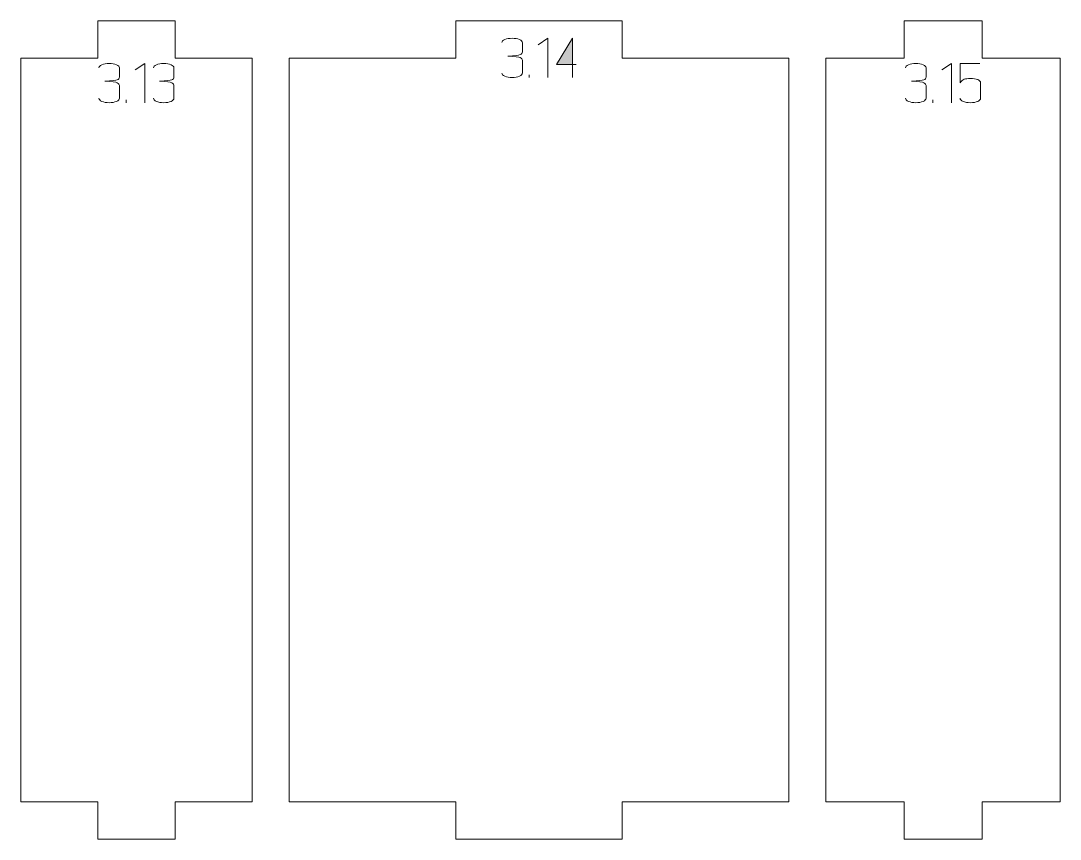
# Model space of a CAD drawing. Header units: centimetres. Extents: x -158 to 228, y -202 to 254.
# Drawn here: x -67.89 to -59.51, y -78.55 to -71.95 of the extents above; entities that cross this region are included whole.
import ezdxf

# ---------------------------------------------------------------- set-up
doc = ezdxf.new("R2010")
doc.units = ezdxf.units.CM
doc.header["$MEASUREMENT"] = 0
doc.layers.add('Capa 1', color=7, linetype='Continuous')

msp = doc.modelspace()

# ---------------------------------------------------------------- hatches: boundary and pattern name
at = {"layer": 'Capa 1', "true_color": 0x3e4095}
h = msp.add_hatch(color=175, dxfattribs=at)
edge = h.paths.add_edge_path()
edge.add_spline(control_points=[(-63.92842, -72.40756), (-63.95196, -72.40756), (-63.97161, -72.40412), (-63.98735, -72.39724), (-64.0031, -72.39036), (-64.01097, -72.38203), (-64.01097, -72.37225), (-64.01097, -72.38203), (-64.0031, -72.39036), (-63.98735, -72.39724), (-63.97161, -72.40412), (-63.95196, -72.40756), (-63.92842, -72.40756), (-63.90488, -72.40756), (-63.88523, -72.40412), (-63.86949, -72.39724), (-63.85374, -72.39036), (-63.84587, -72.38203), (-63.84587, -72.37225), (-63.84587, -72.37225), (-63.84587, -72.26906), (-63.84587, -72.26906), (-63.84587, -72.2608), (-63.85153, -72.25362), (-63.86284, -72.24751), (-63.87415, -72.24139), (-63.90732, -72.23726), (-63.96236, -72.23512), (-63.90763, -72.23176), (-63.87476, -72.22778), (-63.86376, -72.2232), (-63.85275, -72.21861), (-63.84679, -72.21112), (-63.84587, -72.20073), (-63.84587, -72.20073), (-63.84587, -72.12643), (-63.84587, -72.12643), (-63.84587, -72.11665), (-63.85374, -72.10832), (-63.86949, -72.10144), (-63.88523, -72.09456), (-63.90488, -72.09112), (-63.92842, -72.09112), (-63.95196, -72.09112), (-63.97161, -72.09456), (-63.98735, -72.10144), (-64.0031, -72.10832), (-64.01097, -72.11665), (-64.01097, -72.12643), (-64.01097, -72.11665), (-64.0031, -72.10832), (-63.98735, -72.10144), (-63.97161, -72.09456), (-63.95196, -72.09112), (-63.92842, -72.09112), (-63.90488, -72.09112), (-63.88523, -72.09456), (-63.86949, -72.10144), (-63.85374, -72.10832), (-63.84587, -72.11665), (-63.84587, -72.12643), (-63.84587, -72.12643), (-63.84587, -72.20073), (-63.84587, -72.20073), (-63.84679, -72.21112), (-63.85275, -72.21861), (-63.86376, -72.2232), (-63.87476, -72.22778), (-63.90763, -72.23176), (-63.96236, -72.23512), (-63.90732, -72.23726), (-63.87415, -72.24139), (-63.86284, -72.24751), (-63.85153, -72.25362), (-63.84587, -72.2608), (-63.84587, -72.26906), (-63.84587, -72.26906), (-63.84587, -72.37225), (-63.84587, -72.37225), (-63.84587, -72.38203), (-63.85374, -72.39036), (-63.86949, -72.39724), (-63.88523, -72.40412), (-63.90488, -72.40756), (-63.92842, -72.40756)], knot_values=[0, 0, 0, 0, 0.0357143, 0.0357143, 0.0357143, 0.0714286, 0.0714286, 0.0714286, 0.1071429, 0.1071429, 0.1071429, 0.1428571, 0.1428571, 0.1428571, 0.1785714, 0.1785714, 0.1785714, 0.2142857, 0.2142857, 0.2142857, 0.25, 0.25, 0.25, 0.2857143, 0.2857143, 0.2857143, 0.3214286, 0.3214286, 0.3214286, 0.3571429, 0.3571429, 0.3571429, 0.3928571, 0.3928571, 0.3928571, 0.4285714, 0.4285714, 0.4285714, 0.4642857, 0.4642857, 0.4642857, 0.5, 0.5, 0.5, 0.5357143, 0.5357143, 0.5357143, 0.5714286, 0.5714286, 0.5714286, 0.6071429, 0.6071429, 0.6071429, 0.6428571, 0.6428571, 0.6428571, 0.6785714, 0.6785714, 0.6785714, 0.7142857, 0.7142857, 0.7142857, 0.75, 0.75, 0.75, 0.7857143, 0.7857143, 0.7857143, 0.8214286, 0.8214286, 0.8214286, 0.8571429, 0.8571429, 0.8571429, 0.8928571, 0.8928571, 0.8928571, 0.9285714, 0.9285714, 0.9285714, 0.9642857, 0.9642857, 0.9642857, 1, 1, 1, 1], degree=3, periodic=1)
h = msp.add_hatch(color=175, dxfattribs=at)
edge = h.paths.add_edge_path()
edge.add_spline(control_points=[(-63.64133, -72.09066), (-63.64133, -72.09066), (-63.71746, -72.1434), (-63.71746, -72.1434), (-63.71746, -72.1434), (-63.64133, -72.09066), (-63.64133, -72.09066), (-63.64133, -72.09066), (-63.64133, -72.40756), (-63.64133, -72.40756), (-63.64133, -72.40756), (-63.64133, -72.09066), (-63.64133, -72.09066)], knot_values=[0, 0, 0, 0, 0.25, 0.25, 0.25, 0.5, 0.5, 0.5, 0.75, 0.75, 0.75, 1, 1, 1, 1], degree=3, periodic=1)
h = msp.add_hatch(color=175, dxfattribs=at)
edge = h.paths.add_edge_path()
edge.add_spline(control_points=[(-63.44091, -72.303), (-63.44091, -72.303), (-63.44091, -72.09066), (-63.44091, -72.09066), (-63.44091, -72.09066), (-63.5707, -72.303), (-63.5707, -72.303), (-63.5707, -72.303), (-63.44091, -72.303), (-63.44091, -72.303)], knot_values=[0, 0, 0, 0, 0.3333333, 0.3333333, 0.3333333, 0.6666667, 0.6666667, 0.6666667, 1, 1, 1, 1], degree=3, periodic=1)
h = msp.add_hatch(color=175, dxfattribs=at)
edge = h.paths.add_edge_path()
edge.add_spline(control_points=[(-63.44091, -72.303), (-63.44091, -72.303), (-63.44091, -72.40756), (-63.44091, -72.40756), (-63.44091, -72.40756), (-63.44091, -72.303), (-63.44091, -72.303), (-63.44091, -72.303), (-63.5707, -72.303), (-63.5707, -72.303), (-63.5707, -72.303), (-63.44091, -72.09066), (-63.44091, -72.09066), (-63.44091, -72.09066), (-63.44091, -72.303), (-63.44091, -72.303), (-63.44091, -72.303), (-63.4111, -72.303), (-63.4111, -72.303), (-63.4111, -72.303), (-63.44091, -72.303), (-63.44091, -72.303)], knot_values=[0, 0, 0, 0, 0.1428571, 0.1428571, 0.1428571, 0.2857143, 0.2857143, 0.2857143, 0.4285714, 0.4285714, 0.4285714, 0.5714286, 0.5714286, 0.5714286, 0.7142857, 0.7142857, 0.7142857, 0.8571429, 0.8571429, 0.8571429, 1, 1, 1, 1], degree=3, periodic=1)
h = msp.add_hatch(color=175, dxfattribs=at)
edge = h.paths.add_edge_path()
edge.add_spline(control_points=[(-67.17992, -72.61076), (-67.20346, -72.61076), (-67.22311, -72.60732), (-67.23885, -72.60044), (-67.2546, -72.59356), (-67.26247, -72.58523), (-67.26247, -72.57545), (-67.26247, -72.58523), (-67.2546, -72.59356), (-67.23885, -72.60044), (-67.22311, -72.60732), (-67.20346, -72.61076), (-67.17992, -72.61076), (-67.15638, -72.61076), (-67.13673, -72.60732), (-67.12099, -72.60044), (-67.10524, -72.59356), (-67.09737, -72.58523), (-67.09737, -72.57545), (-67.09737, -72.57545), (-67.09737, -72.47226), (-67.09737, -72.47226), (-67.09737, -72.464), (-67.10303, -72.45682), (-67.11434, -72.45071), (-67.12565, -72.44459), (-67.15882, -72.44046), (-67.21386, -72.43832), (-67.15913, -72.43496), (-67.12626, -72.43098), (-67.11526, -72.4264), (-67.10425, -72.42181), (-67.09829, -72.41432), (-67.09737, -72.40393), (-67.09737, -72.40393), (-67.09737, -72.32963), (-67.09737, -72.32963), (-67.09737, -72.31985), (-67.10524, -72.31152), (-67.12099, -72.30464), (-67.13673, -72.29776), (-67.15638, -72.29432), (-67.17992, -72.29432), (-67.20346, -72.29432), (-67.22311, -72.29776), (-67.23885, -72.30464), (-67.2546, -72.31152), (-67.26247, -72.31985), (-67.26247, -72.32963), (-67.26247, -72.31985), (-67.2546, -72.31152), (-67.23885, -72.30464), (-67.22311, -72.29776), (-67.20346, -72.29432), (-67.17992, -72.29432), (-67.15638, -72.29432), (-67.13673, -72.29776), (-67.12099, -72.30464), (-67.10524, -72.31152), (-67.09737, -72.31985), (-67.09737, -72.32963), (-67.09737, -72.32963), (-67.09737, -72.40393), (-67.09737, -72.40393), (-67.09829, -72.41432), (-67.10425, -72.42181), (-67.11526, -72.4264), (-67.12626, -72.43098), (-67.15913, -72.43496), (-67.21386, -72.43832), (-67.15882, -72.44046), (-67.12565, -72.44459), (-67.11434, -72.45071), (-67.10303, -72.45682), (-67.09737, -72.464), (-67.09737, -72.47226), (-67.09737, -72.47226), (-67.09737, -72.57545), (-67.09737, -72.57545), (-67.09737, -72.58523), (-67.10524, -72.59356), (-67.12099, -72.60044), (-67.13673, -72.60732), (-67.15638, -72.61076), (-67.17992, -72.61076)], knot_values=[0, 0, 0, 0, 0.0357143, 0.0357143, 0.0357143, 0.0714286, 0.0714286, 0.0714286, 0.1071429, 0.1071429, 0.1071429, 0.1428571, 0.1428571, 0.1428571, 0.1785714, 0.1785714, 0.1785714, 0.2142857, 0.2142857, 0.2142857, 0.25, 0.25, 0.25, 0.2857143, 0.2857143, 0.2857143, 0.3214286, 0.3214286, 0.3214286, 0.3571429, 0.3571429, 0.3571429, 0.3928571, 0.3928571, 0.3928571, 0.4285714, 0.4285714, 0.4285714, 0.4642857, 0.4642857, 0.4642857, 0.5, 0.5, 0.5, 0.5357143, 0.5357143, 0.5357143, 0.5714286, 0.5714286, 0.5714286, 0.6071429, 0.6071429, 0.6071429, 0.6428571, 0.6428571, 0.6428571, 0.6785714, 0.6785714, 0.6785714, 0.7142857, 0.7142857, 0.7142857, 0.75, 0.75, 0.75, 0.7857143, 0.7857143, 0.7857143, 0.8214286, 0.8214286, 0.8214286, 0.8571429, 0.8571429, 0.8571429, 0.8928571, 0.8928571, 0.8928571, 0.9285714, 0.9285714, 0.9285714, 0.9642857, 0.9642857, 0.9642857, 1, 1, 1, 1], degree=3, periodic=1)
h = msp.add_hatch(color=175, dxfattribs=at)
edge = h.paths.add_edge_path()
edge.add_spline(control_points=[(-66.89283, -72.29386), (-66.89283, -72.29386), (-66.96896, -72.3466), (-66.96896, -72.3466), (-66.96896, -72.3466), (-66.89283, -72.29386), (-66.89283, -72.29386), (-66.89283, -72.29386), (-66.89283, -72.61076), (-66.89283, -72.61076), (-66.89283, -72.61076), (-66.89283, -72.29386), (-66.89283, -72.29386)], knot_values=[0, 0, 0, 0, 0.25, 0.25, 0.25, 0.5, 0.5, 0.5, 0.75, 0.75, 0.75, 1, 1, 1, 1], degree=3, periodic=1)
h = msp.add_hatch(color=175, dxfattribs=at)
edge = h.paths.add_edge_path()
edge.add_spline(control_points=[(-66.73965, -72.61076), (-66.76319, -72.61076), (-66.78284, -72.60732), (-66.79858, -72.60044), (-66.81433, -72.59356), (-66.8222, -72.58523), (-66.8222, -72.57545), (-66.8222, -72.58523), (-66.81433, -72.59356), (-66.79858, -72.60044), (-66.78284, -72.60732), (-66.76319, -72.61076), (-66.73965, -72.61076), (-66.71611, -72.61076), (-66.69646, -72.60732), (-66.68072, -72.60044), (-66.66497, -72.59356), (-66.6571, -72.58523), (-66.6571, -72.57545), (-66.6571, -72.57545), (-66.6571, -72.47226), (-66.6571, -72.47226), (-66.6571, -72.464), (-66.66276, -72.45682), (-66.67407, -72.45071), (-66.68538, -72.44459), (-66.71855, -72.44046), (-66.77359, -72.43832), (-66.71886, -72.43496), (-66.68599, -72.43098), (-66.67499, -72.4264), (-66.66398, -72.42181), (-66.65802, -72.41432), (-66.6571, -72.40393), (-66.6571, -72.40393), (-66.6571, -72.32963), (-66.6571, -72.32963), (-66.6571, -72.31985), (-66.66497, -72.31152), (-66.68072, -72.30464), (-66.69646, -72.29776), (-66.71611, -72.29432), (-66.73965, -72.29432), (-66.76319, -72.29432), (-66.78284, -72.29776), (-66.79858, -72.30464), (-66.81433, -72.31152), (-66.8222, -72.31985), (-66.8222, -72.32963), (-66.8222, -72.31985), (-66.81433, -72.31152), (-66.79858, -72.30464), (-66.78284, -72.29776), (-66.76319, -72.29432), (-66.73965, -72.29432), (-66.71611, -72.29432), (-66.69646, -72.29776), (-66.68072, -72.30464), (-66.66497, -72.31152), (-66.6571, -72.31985), (-66.6571, -72.32963), (-66.6571, -72.32963), (-66.6571, -72.40393), (-66.6571, -72.40393), (-66.65802, -72.41432), (-66.66398, -72.42181), (-66.67499, -72.4264), (-66.68599, -72.43098), (-66.71886, -72.43496), (-66.77359, -72.43832), (-66.71855, -72.44046), (-66.68538, -72.44459), (-66.67407, -72.45071), (-66.66276, -72.45682), (-66.6571, -72.464), (-66.6571, -72.47226), (-66.6571, -72.47226), (-66.6571, -72.57545), (-66.6571, -72.57545), (-66.6571, -72.58523), (-66.66497, -72.59356), (-66.68072, -72.60044), (-66.69646, -72.60732), (-66.71611, -72.61076), (-66.73965, -72.61076)], knot_values=[0, 0, 0, 0, 0.0357143, 0.0357143, 0.0357143, 0.0714286, 0.0714286, 0.0714286, 0.1071429, 0.1071429, 0.1071429, 0.1428571, 0.1428571, 0.1428571, 0.1785714, 0.1785714, 0.1785714, 0.2142857, 0.2142857, 0.2142857, 0.25, 0.25, 0.25, 0.2857143, 0.2857143, 0.2857143, 0.3214286, 0.3214286, 0.3214286, 0.3571429, 0.3571429, 0.3571429, 0.3928571, 0.3928571, 0.3928571, 0.4285714, 0.4285714, 0.4285714, 0.4642857, 0.4642857, 0.4642857, 0.5, 0.5, 0.5, 0.5357143, 0.5357143, 0.5357143, 0.5714286, 0.5714286, 0.5714286, 0.6071429, 0.6071429, 0.6071429, 0.6428571, 0.6428571, 0.6428571, 0.6785714, 0.6785714, 0.6785714, 0.7142857, 0.7142857, 0.7142857, 0.75, 0.75, 0.75, 0.7857143, 0.7857143, 0.7857143, 0.8214286, 0.8214286, 0.8214286, 0.8571429, 0.8571429, 0.8571429, 0.8928571, 0.8928571, 0.8928571, 0.9285714, 0.9285714, 0.9285714, 0.9642857, 0.9642857, 0.9642857, 1, 1, 1, 1], degree=3, periodic=1)
h = msp.add_hatch(color=175, dxfattribs=at)
edge = h.paths.add_edge_path()
edge.add_spline(control_points=[(-60.67079, -72.61076), (-60.69433, -72.61076), (-60.71398, -72.60732), (-60.72972, -72.60044), (-60.74547, -72.59356), (-60.75334, -72.58523), (-60.75334, -72.57545), (-60.75334, -72.58523), (-60.74547, -72.59356), (-60.72972, -72.60044), (-60.71398, -72.60732), (-60.69433, -72.61076), (-60.67079, -72.61076), (-60.64725, -72.61076), (-60.6276, -72.60732), (-60.61186, -72.60044), (-60.59611, -72.59356), (-60.58824, -72.58523), (-60.58824, -72.57545), (-60.58824, -72.57545), (-60.58824, -72.47226), (-60.58824, -72.47226), (-60.58824, -72.464), (-60.5939, -72.45682), (-60.60521, -72.45071), (-60.61652, -72.44459), (-60.64969, -72.44046), (-60.70473, -72.43832), (-60.65, -72.43496), (-60.61713, -72.43098), (-60.60613, -72.4264), (-60.59512, -72.42181), (-60.58916, -72.41432), (-60.58824, -72.40393), (-60.58824, -72.40393), (-60.58824, -72.32963), (-60.58824, -72.32963), (-60.58824, -72.31985), (-60.59611, -72.31152), (-60.61186, -72.30464), (-60.6276, -72.29776), (-60.64725, -72.29432), (-60.67079, -72.29432), (-60.69433, -72.29432), (-60.71398, -72.29776), (-60.72972, -72.30464), (-60.74547, -72.31152), (-60.75334, -72.31985), (-60.75334, -72.32963), (-60.75334, -72.31985), (-60.74547, -72.31152), (-60.72972, -72.30464), (-60.71398, -72.29776), (-60.69433, -72.29432), (-60.67079, -72.29432), (-60.64725, -72.29432), (-60.6276, -72.29776), (-60.61186, -72.30464), (-60.59611, -72.31152), (-60.58824, -72.31985), (-60.58824, -72.32963), (-60.58824, -72.32963), (-60.58824, -72.40393), (-60.58824, -72.40393), (-60.58916, -72.41432), (-60.59512, -72.42181), (-60.60613, -72.4264), (-60.61713, -72.43098), (-60.65, -72.43496), (-60.70473, -72.43832), (-60.64969, -72.44046), (-60.61652, -72.44459), (-60.60521, -72.45071), (-60.5939, -72.45682), (-60.58824, -72.464), (-60.58824, -72.47226), (-60.58824, -72.47226), (-60.58824, -72.57545), (-60.58824, -72.57545), (-60.58824, -72.58523), (-60.59611, -72.59356), (-60.61186, -72.60044), (-60.6276, -72.60732), (-60.64725, -72.61076), (-60.67079, -72.61076)], knot_values=[0, 0, 0, 0, 0.0357143, 0.0357143, 0.0357143, 0.0714286, 0.0714286, 0.0714286, 0.1071429, 0.1071429, 0.1071429, 0.1428571, 0.1428571, 0.1428571, 0.1785714, 0.1785714, 0.1785714, 0.2142857, 0.2142857, 0.2142857, 0.25, 0.25, 0.25, 0.2857143, 0.2857143, 0.2857143, 0.3214286, 0.3214286, 0.3214286, 0.3571429, 0.3571429, 0.3571429, 0.3928571, 0.3928571, 0.3928571, 0.4285714, 0.4285714, 0.4285714, 0.4642857, 0.4642857, 0.4642857, 0.5, 0.5, 0.5, 0.5357143, 0.5357143, 0.5357143, 0.5714286, 0.5714286, 0.5714286, 0.6071429, 0.6071429, 0.6071429, 0.6428571, 0.6428571, 0.6428571, 0.6785714, 0.6785714, 0.6785714, 0.7142857, 0.7142857, 0.7142857, 0.75, 0.75, 0.75, 0.7857143, 0.7857143, 0.7857143, 0.8214286, 0.8214286, 0.8214286, 0.8571429, 0.8571429, 0.8571429, 0.8928571, 0.8928571, 0.8928571, 0.9285714, 0.9285714, 0.9285714, 0.9642857, 0.9642857, 0.9642857, 1, 1, 1, 1], degree=3, periodic=1)
h = msp.add_hatch(color=175, dxfattribs=at)
edge = h.paths.add_edge_path()
edge.add_spline(control_points=[(-60.3837, -72.29386), (-60.3837, -72.29386), (-60.45983, -72.3466), (-60.45983, -72.3466), (-60.45983, -72.3466), (-60.3837, -72.29386), (-60.3837, -72.29386), (-60.3837, -72.29386), (-60.3837, -72.61076), (-60.3837, -72.61076), (-60.3837, -72.61076), (-60.3837, -72.29386), (-60.3837, -72.29386)], knot_values=[0, 0, 0, 0, 0.25, 0.25, 0.25, 0.5, 0.5, 0.5, 0.75, 0.75, 0.75, 1, 1, 1, 1], degree=3, periodic=1)
h = msp.add_hatch(color=175, dxfattribs=at)
edge = h.paths.add_edge_path()
edge.add_spline(control_points=[(-60.23052, -72.61076), (-60.25406, -72.61076), (-60.27371, -72.60732), (-60.28945, -72.60044), (-60.3052, -72.59356), (-60.31307, -72.58523), (-60.31307, -72.57545), (-60.31307, -72.58523), (-60.3052, -72.59356), (-60.28945, -72.60044), (-60.27371, -72.60732), (-60.25406, -72.61076), (-60.23052, -72.61076), (-60.20698, -72.61076), (-60.18733, -72.60732), (-60.17159, -72.60044), (-60.15584, -72.59356), (-60.14797, -72.58523), (-60.14797, -72.57545), (-60.14797, -72.57545), (-60.14797, -72.44979), (-60.14797, -72.44979), (-60.14797, -72.44), (-60.15584, -72.43167), (-60.17159, -72.42479), (-60.18733, -72.41791), (-60.20698, -72.41447), (-60.23052, -72.41447), (-60.25192, -72.41631), (-60.26843, -72.41876), (-60.28005, -72.42181), (-60.29167, -72.42487), (-60.30267, -72.4342), (-60.31307, -72.44979), (-60.31307, -72.44979), (-60.31307, -72.29432), (-60.31307, -72.29432), (-60.31307, -72.29432), (-60.15347, -72.29432), (-60.15347, -72.29432), (-60.15347, -72.29432), (-60.31307, -72.29432), (-60.31307, -72.29432), (-60.31307, -72.29432), (-60.31307, -72.44979), (-60.31307, -72.44979), (-60.30267, -72.4342), (-60.29167, -72.42487), (-60.28005, -72.42181), (-60.26843, -72.41876), (-60.25192, -72.41631), (-60.23052, -72.41447), (-60.20698, -72.41447), (-60.18733, -72.41791), (-60.17159, -72.42479), (-60.15584, -72.43167), (-60.14797, -72.44), (-60.14797, -72.44979), (-60.14797, -72.44979), (-60.14797, -72.57545), (-60.14797, -72.57545), (-60.14797, -72.58523), (-60.15584, -72.59356), (-60.17159, -72.60044), (-60.18733, -72.60732), (-60.20698, -72.61076), (-60.23052, -72.61076)], knot_values=[0, 0, 0, 0, 0.0454545, 0.0454545, 0.0454545, 0.0909091, 0.0909091, 0.0909091, 0.1363636, 0.1363636, 0.1363636, 0.1818182, 0.1818182, 0.1818182, 0.2272727, 0.2272727, 0.2272727, 0.2727273, 0.2727273, 0.2727273, 0.3181818, 0.3181818, 0.3181818, 0.3636364, 0.3636364, 0.3636364, 0.4090909, 0.4090909, 0.4090909, 0.4545455, 0.4545455, 0.4545455, 0.5, 0.5, 0.5, 0.5454545, 0.5454545, 0.5454545, 0.5909091, 0.5909091, 0.5909091, 0.6363636, 0.6363636, 0.6363636, 0.6818182, 0.6818182, 0.6818182, 0.7272727, 0.7272727, 0.7272727, 0.7727273, 0.7727273, 0.7727273, 0.8181818, 0.8181818, 0.8181818, 0.8636364, 0.8636364, 0.8636364, 0.9090909, 0.9090909, 0.9090909, 0.9545455, 0.9545455, 0.9545455, 1, 1, 1, 1], degree=3, periodic=1)
h = msp.add_hatch(color=175, dxfattribs=at)
edge = h.paths.add_edge_path()
edge.add_spline(control_points=[(-63.79084, -72.40756), (-63.79084, -72.40756), (-63.79084, -72.38509), (-63.79084, -72.38509), (-63.79084, -72.38509), (-63.79084, -72.40756), (-63.79084, -72.40756)], knot_values=[0, 0, 0, 0, 0.5, 0.5, 0.5, 1, 1, 1, 1], degree=3, periodic=1)
h = msp.add_hatch(color=175, dxfattribs=at)
edge = h.paths.add_edge_path()
edge.add_spline(control_points=[(-67.04234, -72.61076), (-67.04234, -72.61076), (-67.04234, -72.58829), (-67.04234, -72.58829), (-67.04234, -72.58829), (-67.04234, -72.61076), (-67.04234, -72.61076)], knot_values=[0, 0, 0, 0, 0.5, 0.5, 0.5, 1, 1, 1, 1], degree=3, periodic=1)
h = msp.add_hatch(color=175, dxfattribs=at)
edge = h.paths.add_edge_path()
edge.add_spline(control_points=[(-60.53321, -72.61076), (-60.53321, -72.61076), (-60.53321, -72.58829), (-60.53321, -72.58829), (-60.53321, -72.58829), (-60.53321, -72.61076), (-60.53321, -72.61076)], knot_values=[0, 0, 0, 0, 0.5, 0.5, 0.5, 1, 1, 1, 1], degree=3, periodic=1)

# ---------------------------------------------------------------- linework, layer by layer
at = {"layer": 'Capa 1', "color": 240, "lineweight": 20}
for points in [[(-67.89326, -72.25036), (-67.89326, -72.25036), (-67.89326, -78.25036), (-67.89326, -78.25036), (-67.89326, -78.25036), (-67.27095, -78.25036), (-67.27095, -78.25036), (-67.27095, -78.25036), (-67.27095, -78.55036), (-67.27095, -78.55036), (-67.27095, -78.55036), (-66.64863, -78.55036), (-66.64863, -78.55036), (-66.64863, -78.55036), (-66.64863, -78.25036), (-66.64863, -78.25036), (-66.64863, -78.25036), (-66.02631, -78.25036), (-66.02631, -78.25036), (-66.02631, -78.25036), (-66.02631, -72.25036), (-66.02631, -72.25036), (-66.02631, -72.25036), (-66.64863, -72.25036), (-66.64863, -72.25036), (-66.64863, -72.25036), (-66.64863, -71.95036), (-66.64863, -71.95036), (-66.64863, -71.95036), (-67.27095, -71.95036), (-67.27095, -71.95036), (-67.27095, -71.95036), (-67.27095, -72.25036), (-67.27095, -72.25036), (-67.27095, -72.25036), (-67.89326, -72.25036), (-67.89326, -72.25036)], [(-65.72631, -72.25036), (-65.72631, -72.25036), (-65.72631, -78.25036), (-65.72631, -78.25036), (-65.72631, -78.25036), (-64.3828, -78.25036), (-64.3828, -78.25036), (-64.3828, -78.25036), (-64.3828, -78.55036), (-64.3828, -78.55036), (-64.3828, -78.55036), (-63.03928, -78.55036), (-63.03928, -78.55036), (-63.03928, -78.55036), (-63.03928, -78.25036), (-63.03928, -78.25036), (-63.03928, -78.25036), (-61.69577, -78.25036), (-61.69577, -78.25036), (-61.69577, -78.25036), (-61.69577, -72.25036), (-61.69577, -72.25036), (-61.69577, -72.25036), (-63.03928, -72.25036), (-63.03928, -72.25036), (-63.03928, -72.25036), (-63.03928, -71.95036), (-63.03928, -71.95036), (-63.03928, -71.95036), (-64.3828, -71.95036), (-64.3828, -71.95036), (-64.3828, -71.95036), (-64.3828, -72.25036), (-64.3828, -72.25036), (-64.3828, -72.25036), (-65.72631, -72.25036), (-65.72631, -72.25036)], [(-61.39577, -72.25036), (-61.39577, -72.25036), (-61.39577, -78.25036), (-61.39577, -78.25036), (-61.39577, -78.25036), (-60.76569, -78.25036), (-60.76569, -78.25036), (-60.76569, -78.25036), (-60.76569, -78.55036), (-60.76569, -78.55036), (-60.76569, -78.55036), (-60.13562, -78.55036), (-60.13562, -78.55036), (-60.13562, -78.55036), (-60.13562, -78.25036), (-60.13562, -78.25036), (-60.13562, -78.25036), (-59.50555, -78.25036), (-59.50555, -78.25036), (-59.50555, -78.25036), (-59.50555, -72.25036), (-59.50555, -72.25036), (-59.50555, -72.25036), (-60.13562, -72.25036), (-60.13562, -72.25036), (-60.13562, -72.25036), (-60.13562, -71.95036), (-60.13562, -71.95036), (-60.13562, -71.95036), (-60.76569, -71.95036), (-60.76569, -71.95036), (-60.76569, -71.95036), (-60.76569, -72.25036), (-60.76569, -72.25036), (-60.76569, -72.25036), (-61.39577, -72.25036), (-61.39577, -72.25036)]]:
    msp.add_open_spline(points, degree=3, knots=[0, 0, 0, 0, 0.0833333, 0.0833333, 0.0833333, 0.1666667, 0.1666667, 0.1666667, 0.25, 0.25, 0.25, 0.3333333, 0.3333333, 0.3333333, 0.4166667, 0.4166667, 0.4166667, 0.5, 0.5, 0.5, 0.5833333, 0.5833333, 0.5833333, 0.6666667, 0.6666667, 0.6666667, 0.75, 0.75, 0.75, 0.8333333, 0.8333333, 0.8333333, 0.9166667, 0.9166667, 0.9166667, 1, 1, 1, 1], dxfattribs=at)
at = {"layer": 'Capa 1', "color": 114, "lineweight": 9}
for points, knots in [([(-63.92842, -72.40756), (-63.95196, -72.40756), (-63.97161, -72.40412), (-63.98735, -72.39724), (-64.0031, -72.39036), (-64.01097, -72.38203), (-64.01097, -72.37225), (-64.01097, -72.38203), (-64.0031, -72.39036), (-63.98735, -72.39724), (-63.97161, -72.40412), (-63.95196, -72.40756), (-63.92842, -72.40756), (-63.90488, -72.40756), (-63.88523, -72.40412), (-63.86949, -72.39724), (-63.85374, -72.39036), (-63.84587, -72.38203), (-63.84587, -72.37225), (-63.84587, -72.37225), (-63.84587, -72.26906), (-63.84587, -72.26906), (-63.84587, -72.2608), (-63.85153, -72.25362), (-63.86284, -72.24751), (-63.87415, -72.24139), (-63.90732, -72.23726), (-63.96236, -72.23512), (-63.90763, -72.23176), (-63.87476, -72.22778), (-63.86376, -72.2232), (-63.85275, -72.21861), (-63.84679, -72.21112), (-63.84587, -72.20073), (-63.84587, -72.20073), (-63.84587, -72.12643), (-63.84587, -72.12643), (-63.84587, -72.11665), (-63.85374, -72.10832), (-63.86949, -72.10144), (-63.88523, -72.09456), (-63.90488, -72.09112), (-63.92842, -72.09112), (-63.95196, -72.09112), (-63.97161, -72.09456), (-63.98735, -72.10144), (-64.0031, -72.10832), (-64.01097, -72.11665), (-64.01097, -72.12643), (-64.01097, -72.11665), (-64.0031, -72.10832), (-63.98735, -72.10144), (-63.97161, -72.09456), (-63.95196, -72.09112), (-63.92842, -72.09112), (-63.90488, -72.09112), (-63.88523, -72.09456), (-63.86949, -72.10144), (-63.85374, -72.10832), (-63.84587, -72.11665), (-63.84587, -72.12643), (-63.84587, -72.12643), (-63.84587, -72.20073), (-63.84587, -72.20073), (-63.84679, -72.21112), (-63.85275, -72.21861), (-63.86376, -72.2232), (-63.87476, -72.22778), (-63.90763, -72.23176), (-63.96236, -72.23512), (-63.90732, -72.23726), (-63.87415, -72.24139), (-63.86284, -72.24751), (-63.85153, -72.25362), (-63.84587, -72.2608), (-63.84587, -72.26906), (-63.84587, -72.26906), (-63.84587, -72.37225), (-63.84587, -72.37225), (-63.84587, -72.38203), (-63.85374, -72.39036), (-63.86949, -72.39724), (-63.88523, -72.40412), (-63.90488, -72.40756), (-63.92842, -72.40756)], [0, 0, 0, 0, 0.0357143, 0.0357143, 0.0357143, 0.0714286, 0.0714286, 0.0714286, 0.1071429, 0.1071429, 0.1071429, 0.1428571, 0.1428571, 0.1428571, 0.1785714, 0.1785714, 0.1785714, 0.2142857, 0.2142857, 0.2142857, 0.25, 0.25, 0.25, 0.2857143, 0.2857143, 0.2857143, 0.3214286, 0.3214286, 0.3214286, 0.3571429, 0.3571429, 0.3571429, 0.3928571, 0.3928571, 0.3928571, 0.4285714, 0.4285714, 0.4285714, 0.4642857, 0.4642857, 0.4642857, 0.5, 0.5, 0.5, 0.5357143, 0.5357143, 0.5357143, 0.5714286, 0.5714286, 0.5714286, 0.6071429, 0.6071429, 0.6071429, 0.6428571, 0.6428571, 0.6428571, 0.6785714, 0.6785714, 0.6785714, 0.7142857, 0.7142857, 0.7142857, 0.75, 0.75, 0.75, 0.7857143, 0.7857143, 0.7857143, 0.8214286, 0.8214286, 0.8214286, 0.8571429, 0.8571429, 0.8571429, 0.8928571, 0.8928571, 0.8928571, 0.9285714, 0.9285714, 0.9285714, 0.9642857, 0.9642857, 0.9642857, 1, 1, 1, 1]), ([(-63.64133, -72.09066), (-63.64133, -72.09066), (-63.71746, -72.1434), (-63.71746, -72.1434), (-63.71746, -72.1434), (-63.64133, -72.09066), (-63.64133, -72.09066), (-63.64133, -72.09066), (-63.64133, -72.40756), (-63.64133, -72.40756), (-63.64133, -72.40756), (-63.64133, -72.09066), (-63.64133, -72.09066)], [0, 0, 0, 0, 0.25, 0.25, 0.25, 0.5, 0.5, 0.5, 0.75, 0.75, 0.75, 1, 1, 1, 1]), ([(-63.44091, -72.303), (-63.44091, -72.303), (-63.44091, -72.09066), (-63.44091, -72.09066), (-63.44091, -72.09066), (-63.5707, -72.303), (-63.5707, -72.303), (-63.5707, -72.303), (-63.44091, -72.303), (-63.44091, -72.303)], [0, 0, 0, 0, 0.3333333, 0.3333333, 0.3333333, 0.6666667, 0.6666667, 0.6666667, 1, 1, 1, 1]), ([(-63.44091, -72.303), (-63.44091, -72.303), (-63.44091, -72.40756), (-63.44091, -72.40756), (-63.44091, -72.40756), (-63.44091, -72.303), (-63.44091, -72.303), (-63.44091, -72.303), (-63.5707, -72.303), (-63.5707, -72.303), (-63.5707, -72.303), (-63.44091, -72.09066), (-63.44091, -72.09066), (-63.44091, -72.09066), (-63.44091, -72.303), (-63.44091, -72.303), (-63.44091, -72.303), (-63.4111, -72.303), (-63.4111, -72.303), (-63.4111, -72.303), (-63.44091, -72.303), (-63.44091, -72.303)], [0, 0, 0, 0, 0.1428571, 0.1428571, 0.1428571, 0.2857143, 0.2857143, 0.2857143, 0.4285714, 0.4285714, 0.4285714, 0.5714286, 0.5714286, 0.5714286, 0.7142857, 0.7142857, 0.7142857, 0.8571429, 0.8571429, 0.8571429, 1, 1, 1, 1]), ([(-67.17992, -72.61076), (-67.20346, -72.61076), (-67.22311, -72.60732), (-67.23885, -72.60044), (-67.2546, -72.59356), (-67.26247, -72.58523), (-67.26247, -72.57545), (-67.26247, -72.58523), (-67.2546, -72.59356), (-67.23885, -72.60044), (-67.22311, -72.60732), (-67.20346, -72.61076), (-67.17992, -72.61076), (-67.15638, -72.61076), (-67.13673, -72.60732), (-67.12099, -72.60044), (-67.10524, -72.59356), (-67.09737, -72.58523), (-67.09737, -72.57545), (-67.09737, -72.57545), (-67.09737, -72.47226), (-67.09737, -72.47226), (-67.09737, -72.464), (-67.10303, -72.45682), (-67.11434, -72.45071), (-67.12565, -72.44459), (-67.15882, -72.44046), (-67.21386, -72.43832), (-67.15913, -72.43496), (-67.12626, -72.43098), (-67.11526, -72.4264), (-67.10425, -72.42181), (-67.09829, -72.41432), (-67.09737, -72.40393), (-67.09737, -72.40393), (-67.09737, -72.32963), (-67.09737, -72.32963), (-67.09737, -72.31985), (-67.10524, -72.31152), (-67.12099, -72.30464), (-67.13673, -72.29776), (-67.15638, -72.29432), (-67.17992, -72.29432), (-67.20346, -72.29432), (-67.22311, -72.29776), (-67.23885, -72.30464), (-67.2546, -72.31152), (-67.26247, -72.31985), (-67.26247, -72.32963), (-67.26247, -72.31985), (-67.2546, -72.31152), (-67.23885, -72.30464), (-67.22311, -72.29776), (-67.20346, -72.29432), (-67.17992, -72.29432), (-67.15638, -72.29432), (-67.13673, -72.29776), (-67.12099, -72.30464), (-67.10524, -72.31152), (-67.09737, -72.31985), (-67.09737, -72.32963), (-67.09737, -72.32963), (-67.09737, -72.40393), (-67.09737, -72.40393), (-67.09829, -72.41432), (-67.10425, -72.42181), (-67.11526, -72.4264), (-67.12626, -72.43098), (-67.15913, -72.43496), (-67.21386, -72.43832), (-67.15882, -72.44046), (-67.12565, -72.44459), (-67.11434, -72.45071), (-67.10303, -72.45682), (-67.09737, -72.464), (-67.09737, -72.47226), (-67.09737, -72.47226), (-67.09737, -72.57545), (-67.09737, -72.57545), (-67.09737, -72.58523), (-67.10524, -72.59356), (-67.12099, -72.60044), (-67.13673, -72.60732), (-67.15638, -72.61076), (-67.17992, -72.61076)], [0, 0, 0, 0, 0.0357143, 0.0357143, 0.0357143, 0.0714286, 0.0714286, 0.0714286, 0.1071429, 0.1071429, 0.1071429, 0.1428571, 0.1428571, 0.1428571, 0.1785714, 0.1785714, 0.1785714, 0.2142857, 0.2142857, 0.2142857, 0.25, 0.25, 0.25, 0.2857143, 0.2857143, 0.2857143, 0.3214286, 0.3214286, 0.3214286, 0.3571429, 0.3571429, 0.3571429, 0.3928571, 0.3928571, 0.3928571, 0.4285714, 0.4285714, 0.4285714, 0.4642857, 0.4642857, 0.4642857, 0.5, 0.5, 0.5, 0.5357143, 0.5357143, 0.5357143, 0.5714286, 0.5714286, 0.5714286, 0.6071429, 0.6071429, 0.6071429, 0.6428571, 0.6428571, 0.6428571, 0.6785714, 0.6785714, 0.6785714, 0.7142857, 0.7142857, 0.7142857, 0.75, 0.75, 0.75, 0.7857143, 0.7857143, 0.7857143, 0.8214286, 0.8214286, 0.8214286, 0.8571429, 0.8571429, 0.8571429, 0.8928571, 0.8928571, 0.8928571, 0.9285714, 0.9285714, 0.9285714, 0.9642857, 0.9642857, 0.9642857, 1, 1, 1, 1]), ([(-66.89283, -72.29386), (-66.89283, -72.29386), (-66.96896, -72.3466), (-66.96896, -72.3466), (-66.96896, -72.3466), (-66.89283, -72.29386), (-66.89283, -72.29386), (-66.89283, -72.29386), (-66.89283, -72.61076), (-66.89283, -72.61076), (-66.89283, -72.61076), (-66.89283, -72.29386), (-66.89283, -72.29386)], [0, 0, 0, 0, 0.25, 0.25, 0.25, 0.5, 0.5, 0.5, 0.75, 0.75, 0.75, 1, 1, 1, 1]), ([(-66.73965, -72.61076), (-66.76319, -72.61076), (-66.78284, -72.60732), (-66.79858, -72.60044), (-66.81433, -72.59356), (-66.8222, -72.58523), (-66.8222, -72.57545), (-66.8222, -72.58523), (-66.81433, -72.59356), (-66.79858, -72.60044), (-66.78284, -72.60732), (-66.76319, -72.61076), (-66.73965, -72.61076), (-66.71611, -72.61076), (-66.69646, -72.60732), (-66.68072, -72.60044), (-66.66497, -72.59356), (-66.6571, -72.58523), (-66.6571, -72.57545), (-66.6571, -72.57545), (-66.6571, -72.47226), (-66.6571, -72.47226), (-66.6571, -72.464), (-66.66276, -72.45682), (-66.67407, -72.45071), (-66.68538, -72.44459), (-66.71855, -72.44046), (-66.77359, -72.43832), (-66.71886, -72.43496), (-66.68599, -72.43098), (-66.67499, -72.4264), (-66.66398, -72.42181), (-66.65802, -72.41432), (-66.6571, -72.40393), (-66.6571, -72.40393), (-66.6571, -72.32963), (-66.6571, -72.32963), (-66.6571, -72.31985), (-66.66497, -72.31152), (-66.68072, -72.30464), (-66.69646, -72.29776), (-66.71611, -72.29432), (-66.73965, -72.29432), (-66.76319, -72.29432), (-66.78284, -72.29776), (-66.79858, -72.30464), (-66.81433, -72.31152), (-66.8222, -72.31985), (-66.8222, -72.32963), (-66.8222, -72.31985), (-66.81433, -72.31152), (-66.79858, -72.30464), (-66.78284, -72.29776), (-66.76319, -72.29432), (-66.73965, -72.29432), (-66.71611, -72.29432), (-66.69646, -72.29776), (-66.68072, -72.30464), (-66.66497, -72.31152), (-66.6571, -72.31985), (-66.6571, -72.32963), (-66.6571, -72.32963), (-66.6571, -72.40393), (-66.6571, -72.40393), (-66.65802, -72.41432), (-66.66398, -72.42181), (-66.67499, -72.4264), (-66.68599, -72.43098), (-66.71886, -72.43496), (-66.77359, -72.43832), (-66.71855, -72.44046), (-66.68538, -72.44459), (-66.67407, -72.45071), (-66.66276, -72.45682), (-66.6571, -72.464), (-66.6571, -72.47226), (-66.6571, -72.47226), (-66.6571, -72.57545), (-66.6571, -72.57545), (-66.6571, -72.58523), (-66.66497, -72.59356), (-66.68072, -72.60044), (-66.69646, -72.60732), (-66.71611, -72.61076), (-66.73965, -72.61076)], [0, 0, 0, 0, 0.0357143, 0.0357143, 0.0357143, 0.0714286, 0.0714286, 0.0714286, 0.1071429, 0.1071429, 0.1071429, 0.1428571, 0.1428571, 0.1428571, 0.1785714, 0.1785714, 0.1785714, 0.2142857, 0.2142857, 0.2142857, 0.25, 0.25, 0.25, 0.2857143, 0.2857143, 0.2857143, 0.3214286, 0.3214286, 0.3214286, 0.3571429, 0.3571429, 0.3571429, 0.3928571, 0.3928571, 0.3928571, 0.4285714, 0.4285714, 0.4285714, 0.4642857, 0.4642857, 0.4642857, 0.5, 0.5, 0.5, 0.5357143, 0.5357143, 0.5357143, 0.5714286, 0.5714286, 0.5714286, 0.6071429, 0.6071429, 0.6071429, 0.6428571, 0.6428571, 0.6428571, 0.6785714, 0.6785714, 0.6785714, 0.7142857, 0.7142857, 0.7142857, 0.75, 0.75, 0.75, 0.7857143, 0.7857143, 0.7857143, 0.8214286, 0.8214286, 0.8214286, 0.8571429, 0.8571429, 0.8571429, 0.8928571, 0.8928571, 0.8928571, 0.9285714, 0.9285714, 0.9285714, 0.9642857, 0.9642857, 0.9642857, 1, 1, 1, 1]), ([(-60.67079, -72.61076), (-60.69433, -72.61076), (-60.71398, -72.60732), (-60.72972, -72.60044), (-60.74547, -72.59356), (-60.75334, -72.58523), (-60.75334, -72.57545), (-60.75334, -72.58523), (-60.74547, -72.59356), (-60.72972, -72.60044), (-60.71398, -72.60732), (-60.69433, -72.61076), (-60.67079, -72.61076), (-60.64725, -72.61076), (-60.6276, -72.60732), (-60.61186, -72.60044), (-60.59611, -72.59356), (-60.58824, -72.58523), (-60.58824, -72.57545), (-60.58824, -72.57545), (-60.58824, -72.47226), (-60.58824, -72.47226), (-60.58824, -72.464), (-60.5939, -72.45682), (-60.60521, -72.45071), (-60.61652, -72.44459), (-60.64969, -72.44046), (-60.70473, -72.43832), (-60.65, -72.43496), (-60.61713, -72.43098), (-60.60613, -72.4264), (-60.59512, -72.42181), (-60.58916, -72.41432), (-60.58824, -72.40393), (-60.58824, -72.40393), (-60.58824, -72.32963), (-60.58824, -72.32963), (-60.58824, -72.31985), (-60.59611, -72.31152), (-60.61186, -72.30464), (-60.6276, -72.29776), (-60.64725, -72.29432), (-60.67079, -72.29432), (-60.69433, -72.29432), (-60.71398, -72.29776), (-60.72972, -72.30464), (-60.74547, -72.31152), (-60.75334, -72.31985), (-60.75334, -72.32963), (-60.75334, -72.31985), (-60.74547, -72.31152), (-60.72972, -72.30464), (-60.71398, -72.29776), (-60.69433, -72.29432), (-60.67079, -72.29432), (-60.64725, -72.29432), (-60.6276, -72.29776), (-60.61186, -72.30464), (-60.59611, -72.31152), (-60.58824, -72.31985), (-60.58824, -72.32963), (-60.58824, -72.32963), (-60.58824, -72.40393), (-60.58824, -72.40393), (-60.58916, -72.41432), (-60.59512, -72.42181), (-60.60613, -72.4264), (-60.61713, -72.43098), (-60.65, -72.43496), (-60.70473, -72.43832), (-60.64969, -72.44046), (-60.61652, -72.44459), (-60.60521, -72.45071), (-60.5939, -72.45682), (-60.58824, -72.464), (-60.58824, -72.47226), (-60.58824, -72.47226), (-60.58824, -72.57545), (-60.58824, -72.57545), (-60.58824, -72.58523), (-60.59611, -72.59356), (-60.61186, -72.60044), (-60.6276, -72.60732), (-60.64725, -72.61076), (-60.67079, -72.61076)], [0, 0, 0, 0, 0.0357143, 0.0357143, 0.0357143, 0.0714286, 0.0714286, 0.0714286, 0.1071429, 0.1071429, 0.1071429, 0.1428571, 0.1428571, 0.1428571, 0.1785714, 0.1785714, 0.1785714, 0.2142857, 0.2142857, 0.2142857, 0.25, 0.25, 0.25, 0.2857143, 0.2857143, 0.2857143, 0.3214286, 0.3214286, 0.3214286, 0.3571429, 0.3571429, 0.3571429, 0.3928571, 0.3928571, 0.3928571, 0.4285714, 0.4285714, 0.4285714, 0.4642857, 0.4642857, 0.4642857, 0.5, 0.5, 0.5, 0.5357143, 0.5357143, 0.5357143, 0.5714286, 0.5714286, 0.5714286, 0.6071429, 0.6071429, 0.6071429, 0.6428571, 0.6428571, 0.6428571, 0.6785714, 0.6785714, 0.6785714, 0.7142857, 0.7142857, 0.7142857, 0.75, 0.75, 0.75, 0.7857143, 0.7857143, 0.7857143, 0.8214286, 0.8214286, 0.8214286, 0.8571429, 0.8571429, 0.8571429, 0.8928571, 0.8928571, 0.8928571, 0.9285714, 0.9285714, 0.9285714, 0.9642857, 0.9642857, 0.9642857, 1, 1, 1, 1]), ([(-60.3837, -72.29386), (-60.3837, -72.29386), (-60.45983, -72.3466), (-60.45983, -72.3466), (-60.45983, -72.3466), (-60.3837, -72.29386), (-60.3837, -72.29386), (-60.3837, -72.29386), (-60.3837, -72.61076), (-60.3837, -72.61076), (-60.3837, -72.61076), (-60.3837, -72.29386), (-60.3837, -72.29386)], [0, 0, 0, 0, 0.25, 0.25, 0.25, 0.5, 0.5, 0.5, 0.75, 0.75, 0.75, 1, 1, 1, 1]), ([(-60.23052, -72.61076), (-60.25406, -72.61076), (-60.27371, -72.60732), (-60.28945, -72.60044), (-60.3052, -72.59356), (-60.31307, -72.58523), (-60.31307, -72.57545), (-60.31307, -72.58523), (-60.3052, -72.59356), (-60.28945, -72.60044), (-60.27371, -72.60732), (-60.25406, -72.61076), (-60.23052, -72.61076), (-60.20698, -72.61076), (-60.18733, -72.60732), (-60.17159, -72.60044), (-60.15584, -72.59356), (-60.14797, -72.58523), (-60.14797, -72.57545), (-60.14797, -72.57545), (-60.14797, -72.44979), (-60.14797, -72.44979), (-60.14797, -72.44), (-60.15584, -72.43167), (-60.17159, -72.42479), (-60.18733, -72.41791), (-60.20698, -72.41447), (-60.23052, -72.41447), (-60.25192, -72.41631), (-60.26843, -72.41876), (-60.28005, -72.42181), (-60.29167, -72.42487), (-60.30267, -72.4342), (-60.31307, -72.44979), (-60.31307, -72.44979), (-60.31307, -72.29432), (-60.31307, -72.29432), (-60.31307, -72.29432), (-60.15347, -72.29432), (-60.15347, -72.29432), (-60.15347, -72.29432), (-60.31307, -72.29432), (-60.31307, -72.29432), (-60.31307, -72.29432), (-60.31307, -72.44979), (-60.31307, -72.44979), (-60.30267, -72.4342), (-60.29167, -72.42487), (-60.28005, -72.42181), (-60.26843, -72.41876), (-60.25192, -72.41631), (-60.23052, -72.41447), (-60.20698, -72.41447), (-60.18733, -72.41791), (-60.17159, -72.42479), (-60.15584, -72.43167), (-60.14797, -72.44), (-60.14797, -72.44979), (-60.14797, -72.44979), (-60.14797, -72.57545), (-60.14797, -72.57545), (-60.14797, -72.58523), (-60.15584, -72.59356), (-60.17159, -72.60044), (-60.18733, -72.60732), (-60.20698, -72.61076), (-60.23052, -72.61076)], [0, 0, 0, 0, 0.0454545, 0.0454545, 0.0454545, 0.0909091, 0.0909091, 0.0909091, 0.1363636, 0.1363636, 0.1363636, 0.1818182, 0.1818182, 0.1818182, 0.2272727, 0.2272727, 0.2272727, 0.2727273, 0.2727273, 0.2727273, 0.3181818, 0.3181818, 0.3181818, 0.3636364, 0.3636364, 0.3636364, 0.4090909, 0.4090909, 0.4090909, 0.4545455, 0.4545455, 0.4545455, 0.5, 0.5, 0.5, 0.5454545, 0.5454545, 0.5454545, 0.5909091, 0.5909091, 0.5909091, 0.6363636, 0.6363636, 0.6363636, 0.6818182, 0.6818182, 0.6818182, 0.7272727, 0.7272727, 0.7272727, 0.7727273, 0.7727273, 0.7727273, 0.8181818, 0.8181818, 0.8181818, 0.8636364, 0.8636364, 0.8636364, 0.9090909, 0.9090909, 0.9090909, 0.9545455, 0.9545455, 0.9545455, 1, 1, 1, 1]), ([(-63.79084, -72.40756), (-63.79084, -72.40756), (-63.79084, -72.38509), (-63.79084, -72.38509), (-63.79084, -72.38509), (-63.79084, -72.40756), (-63.79084, -72.40756)], [0, 0, 0, 0, 0.5, 0.5, 0.5, 1, 1, 1, 1]), ([(-67.04234, -72.61076), (-67.04234, -72.61076), (-67.04234, -72.58829), (-67.04234, -72.58829), (-67.04234, -72.58829), (-67.04234, -72.61076), (-67.04234, -72.61076)], [0, 0, 0, 0, 0.5, 0.5, 0.5, 1, 1, 1, 1]), ([(-60.53321, -72.61076), (-60.53321, -72.61076), (-60.53321, -72.58829), (-60.53321, -72.58829), (-60.53321, -72.58829), (-60.53321, -72.61076), (-60.53321, -72.61076)], [0, 0, 0, 0, 0.5, 0.5, 0.5, 1, 1, 1, 1])]:
    msp.add_open_spline(points, degree=3, knots=knots, dxfattribs=at)

doc.saveas('drawing.dxf')
